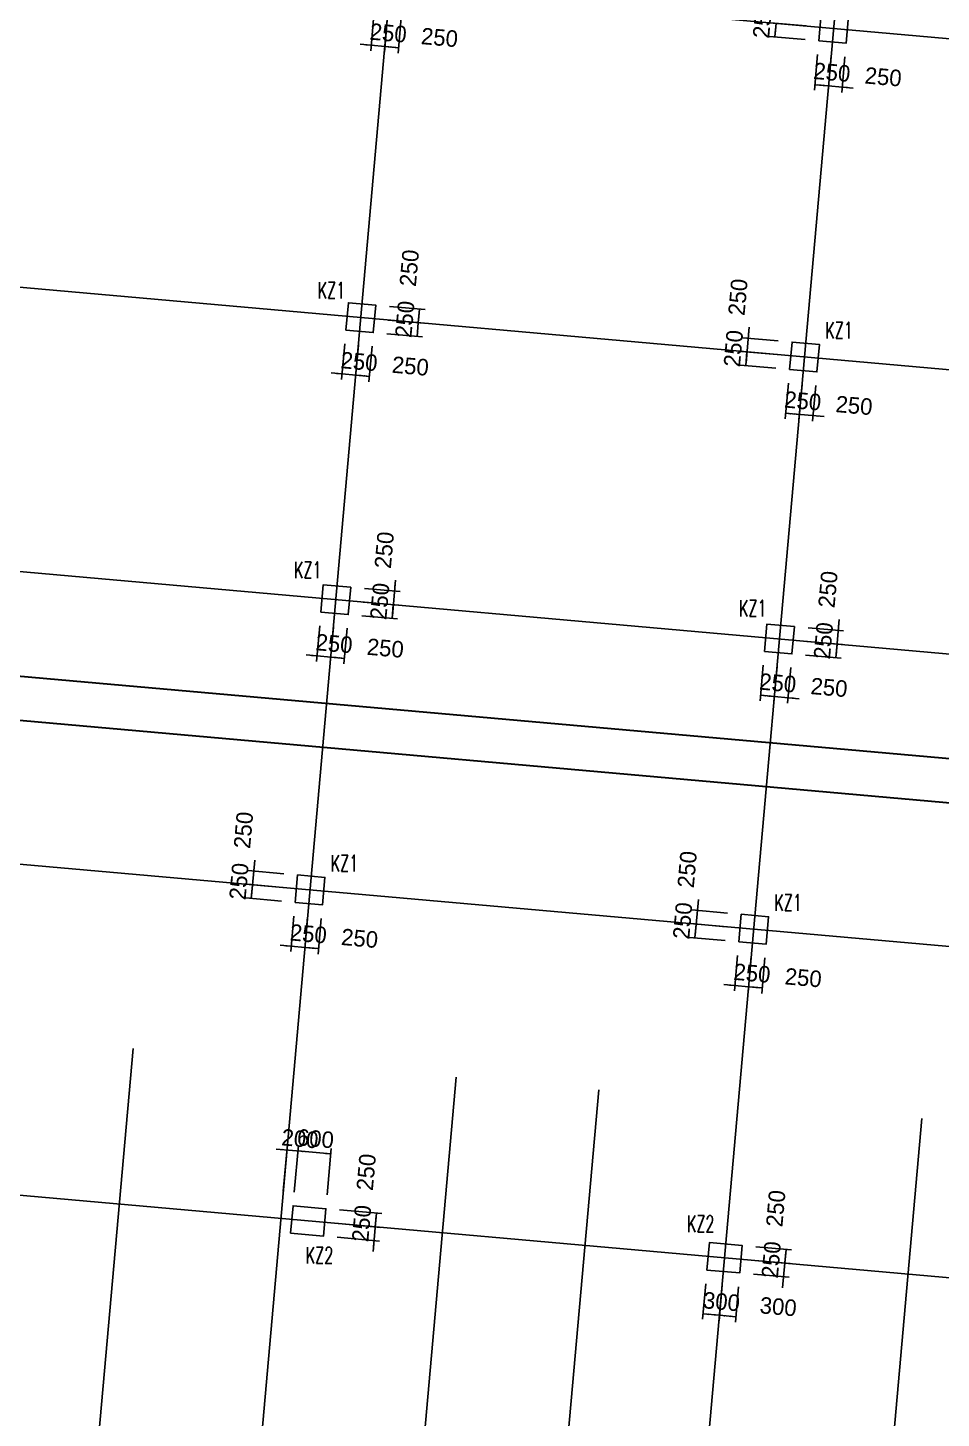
# Model space of a CAD drawing. Extents: x 387171 to 699106, y 11966 to 245688.
# Drawn here: x 605497 to 622108, y 73574 to 98863 of the extents above; entities that cross this region are included whole.
import ezdxf

# ---------------------------------------------------------------- set-up
doc = ezdxf.new("R2010")
doc.units = 0
doc.header["$LTSCALE"] = 100
doc.header["$MEASUREMENT"] = 0
for name, color, linetype in [('COLU', 7, 'Continuous'), ('DIM', 3, 'Continuous'), ('DOTE', 253, 'Continuous'), ('NUM', 7, 'Continuous')]:
    doc.layers.add(name, color=color, linetype=linetype)
doc.styles.get("Standard").update_dxf_attribs({"font": 'standard'})
doc.styles.add('tk', font='tk')
doc.dimstyles.get("Standard").update_dxf_attribs({"dimtxt": 300, "dimasz": 100, "dimexe": 100, "dimexo": 250, "dimgap": 100, "dimtad": 0, "dimtoh": 1, "dimdec": 0, "dimdsep": 46, "dimcen": 0.09, "dimclrt": 7, "dimadec": 0, "dimazin": 0, "dimtfac": 1, "dimtdec": 4, "dimtofl": 0, "dimtmove": 0, "dimatfit": 3, "dimfxl": 1, "dimtolj": 1, "dimtzin": 0, "dimarcsym": 0})

# ---------------------------------------------------------------- blocks, each defined once
blk = doc.blocks.new('*D38')
at = {"layer": 'DIM', "color": 0, "linetype": 'ByBlock', "lineweight": -2}
for p, q in [((617825, 76019), (617768, 75372)), ((618124, 75993), (618067, 75345)), ((617777, 75471), (618076, 75445))]:
    blk.add_line(p, q, dxfattribs=at)
for points in [[(617777, 75471), (617878, 75479), (617875, 75446)], [(618076, 75445), (617975, 75437), (617978, 75470)]]:
    blk.add_solid(points, dxfattribs=at)
at = {"layer": 'DIM', "color": 7, "linetype": 'Continuous', "lineweight": -2, "insert": (618113, 75693), "char_height": 300, "width": 566.67, "attachment_point": 5, "rotation": 354.9316, "style": 'tk'}
blk.add_mtext('300', dxfattribs=at)
blk = doc.blocks.new('*D4764')
at = {"layer": 'DIM', "color": 0, "linetype": 'ByBlock', "lineweight": -2}
for p, q in [((618124, 75993), (618067, 75345)), ((618423, 75966), (618366, 75319)), ((618076, 75445), (618374, 75418))]:
    blk.add_line(p, q, dxfattribs=at)
for points in [[(618076, 75445), (618177, 75453), (618174, 75420)], [(618374, 75418), (618273, 75411), (618276, 75444)]]:
    blk.add_solid(points, dxfattribs=at)
at = {"layer": 'DIM', "color": 7, "linetype": 'Continuous', "lineweight": -2, "insert": (619145, 75601), "char_height": 300, "width": 566.67, "attachment_point": 5, "rotation": 354.9316, "style": 'tk'}
blk.add_mtext('300', dxfattribs=at)
blk = doc.blocks.new('*D786')
at = {"layer": 'DIM', "color": 0, "linetype": 'ByBlock', "lineweight": -2}
for p, q in [((618716, 76442), (619364, 76385)), ((619224, 75945), (619282, 76593)), ((618694, 76193), (619342, 76136))]:
    blk.add_line(p, q, dxfattribs=at)
for points in [[(619264, 76394), (619256, 76495), (619290, 76492)], [(619242, 76145), (619250, 76044), (619217, 76046)]]:
    blk.add_solid(points, dxfattribs=at)
at = {"layer": 'DIM', "color": 7, "linetype": 'Continuous', "lineweight": -2, "insert": (619019, 76456), "char_height": 300, "width": 566.67, "attachment_point": 5, "rotation": 84.9316, "style": 'tk'}
blk.add_mtext('250', dxfattribs=at)
blk = doc.blocks.new('*D502')
at = {"layer": 'DIM', "color": 0, "linetype": 'ByBlock', "lineweight": -2}
for p, q in [((618738, 76691), (619386, 76634)), ((619264, 76394), (619286, 76643)), ((618716, 76442), (619364, 76385))]:
    blk.add_line(p, q, dxfattribs=at)
for points in [[(619286, 76643), (619294, 76542), (619261, 76545)], [(619264, 76394), (619256, 76495), (619290, 76492)]]:
    blk.add_solid(points, dxfattribs=at)
at = {"layer": 'DIM', "color": 7, "linetype": 'Continuous', "lineweight": -2, "insert": (619101, 77388), "char_height": 300, "width": 566.67, "attachment_point": 5, "rotation": 84.9316, "style": 'tk'}
blk.add_mtext('250', dxfattribs=at)
blk = doc.blocks.new('*D4616')
at = {"layer": 'DIM', "color": 0, "linetype": 'ByBlock', "lineweight": -2}
for p, q in [((618873, 87271), (618816, 86623)), ((619123, 87249), (619065, 86601)), ((618825, 86723), (619074, 86701))]:
    blk.add_line(p, q, dxfattribs=at)
for points in [[(618825, 86723), (618926, 86731), (618923, 86697)], [(619074, 86701), (618973, 86693), (618976, 86726)]]:
    blk.add_solid(points, dxfattribs=at)
at = {"layer": 'DIM', "color": 7, "linetype": 'Continuous', "lineweight": -2, "insert": (619136, 86946), "char_height": 300, "width": 566.67, "attachment_point": 5, "rotation": 354.9316, "style": 'tk'}
blk.add_mtext('250', dxfattribs=at)
blk = doc.blocks.new('*D4338')
at = {"layer": 'DIM', "color": 0, "linetype": 'ByBlock', "lineweight": -2}
for p, q in [((619123, 87249), (619065, 86601)), ((619372, 87227), (619314, 86579)), ((618875, 86718), (619522, 86661))]:
    blk.add_line(p, q, dxfattribs=at)
for points in [[(619074, 86701), (618973, 86693), (618976, 86726)], [(619323, 86679), (619424, 86686), (619421, 86653)]]:
    blk.add_solid(points, dxfattribs=at)
at = {"layer": 'DIM', "color": 7, "linetype": 'Continuous', "lineweight": -2, "insert": (620069, 86864), "char_height": 300, "width": 566.67, "attachment_point": 5, "rotation": 354.9316, "style": 'tk'}
blk.add_mtext('250', dxfattribs=at)
blk = doc.blocks.new('*D354')
at = {"layer": 'DIM', "color": 0, "linetype": 'ByBlock', "lineweight": -2}
for p, q in [((619665, 87702), (620312, 87645)), ((620191, 87405), (620213, 87654)), ((619643, 87453), (620290, 87396))]:
    blk.add_line(p, q, dxfattribs=at)
for points in [[(620191, 87405), (620183, 87506), (620216, 87503)], [(620213, 87654), (620220, 87553), (620187, 87556)]]:
    blk.add_solid(points, dxfattribs=at)
at = {"layer": 'DIM', "color": 7, "linetype": 'Continuous', "lineweight": -2, "insert": (619967, 87716), "char_height": 300, "width": 566.67, "attachment_point": 5, "rotation": 84.9316, "style": 'tk'}
blk.add_mtext('250', dxfattribs=at)
blk = doc.blocks.new('*D310')
at = {"layer": 'DIM', "color": 0, "linetype": 'ByBlock', "lineweight": -2}
for p, q in [((620195, 87455), (620252, 88102)), ((619687, 87951), (620334, 87894)), ((619665, 87702), (620312, 87645))]:
    blk.add_line(p, q, dxfattribs=at)
for points in [[(620235, 87903), (620227, 88004), (620260, 88001)], [(620213, 87654), (620220, 87553), (620187, 87556)]]:
    blk.add_solid(points, dxfattribs=at)
at = {"layer": 'DIM', "color": 7, "linetype": 'Continuous', "lineweight": -2, "insert": (620050, 88649), "char_height": 300, "width": 566.67, "attachment_point": 5, "rotation": 84.9316, "style": 'tk'}
blk.add_mtext('250', dxfattribs=at)
blk = doc.blocks.new('*D23')
at = {"layer": 'DIM', "color": 0, "linetype": 'ByBlock', "lineweight": -2}
for p, q in [((610805, 87986), (610748, 87339)), ((611054, 87964), (610997, 87317)), ((610557, 87456), (611205, 87399))]:
    blk.add_line(p, q, dxfattribs=at)
for points in [[(610757, 87438), (610656, 87431), (610658, 87464)], [(611006, 87416), (611107, 87424), (611104, 87391)]]:
    blk.add_solid(points, dxfattribs=at)
at = {"layer": 'DIM', "color": 7, "linetype": 'Continuous', "lineweight": -2, "insert": (611068, 87662), "char_height": 300, "width": 566.67, "attachment_point": 5, "rotation": 354.9316, "style": 'tk'}
blk.add_mtext('250', dxfattribs=at)
blk = doc.blocks.new('*D813')
at = {"layer": 'DIM', "color": 0, "linetype": 'ByBlock', "lineweight": -2}
for p, q in [((611054, 87964), (610997, 87317)), ((611303, 87942), (611246, 87295)), ((611006, 87416), (611255, 87394))]:
    blk.add_line(p, q, dxfattribs=at)
for points in [[(611006, 87416), (611107, 87424), (611104, 87391)], [(611255, 87394), (611154, 87387), (611156, 87420)]]:
    blk.add_solid(points, dxfattribs=at)
at = {"layer": 'DIM', "color": 7, "linetype": 'Continuous', "lineweight": -2, "insert": (612000, 87579), "char_height": 300, "width": 566.67, "attachment_point": 5, "rotation": 354.9316, "style": 'tk'}
blk.add_mtext('250', dxfattribs=at)
blk = doc.blocks.new('*D530')
at = {"layer": 'DIM', "color": 0, "linetype": 'ByBlock', "lineweight": -2}
for p, q in [((611596, 88418), (612244, 88361)), ((612122, 88120), (612144, 88369)), ((611574, 88169), (612222, 88112))]:
    blk.add_line(p, q, dxfattribs=at)
for points in [[(612144, 88369), (612152, 88268), (612119, 88271)], [(612122, 88120), (612114, 88222), (612148, 88219)]]:
    blk.add_solid(points, dxfattribs=at)
at = {"layer": 'DIM', "color": 7, "linetype": 'Continuous', "lineweight": -2, "insert": (611899, 88432), "char_height": 300, "width": 566.67, "attachment_point": 5, "rotation": 84.9316, "style": 'tk'}
blk.add_mtext('250', dxfattribs=at)
blk = doc.blocks.new('*D1688')
at = {"layer": 'DIM', "color": 0, "linetype": 'ByBlock', "lineweight": -2}
for p, q in [((612127, 88170), (612184, 88818)), ((611618, 88667), (612266, 88610)), ((611596, 88418), (612244, 88361))]:
    blk.add_line(p, q, dxfattribs=at)
for points in [[(612166, 88618), (612159, 88720), (612192, 88717)], [(612144, 88369), (612152, 88268), (612119, 88271)]]:
    blk.add_solid(points, dxfattribs=at)
at = {"layer": 'DIM', "color": 7, "linetype": 'Continuous', "lineweight": -2, "insert": (611981, 89364), "char_height": 300, "width": 566.67, "attachment_point": 5, "rotation": 84.9316, "style": 'tk'}
blk.add_mtext('250', dxfattribs=at)
blk = doc.blocks.new('*D2428')
at = {"layer": 'DIM', "color": 0, "linetype": 'ByBlock', "lineweight": -2}
for p, q in [((610343, 77687), (610417, 78533)), ((610409, 78434), (611006, 78381)), ((610941, 77634), (611015, 78481))]:
    blk.add_line(p, q, dxfattribs=at)
for points in [[(610409, 78434), (610510, 78441), (610507, 78408)], [(611006, 78381), (610905, 78373), (610908, 78407)]]:
    blk.add_solid(points, dxfattribs=at)
at = {"layer": 'DIM', "color": 7, "linetype": 'Continuous', "lineweight": -2, "insert": (610729, 78657), "char_height": 300, "width": 556.67, "attachment_point": 5, "rotation": 355, "style": 'tk'}
blk.add_mtext('600', dxfattribs=at)
blk = doc.blocks.new('*D3507')
at = {"layer": 'DIM', "color": 0, "linetype": 'ByBlock', "lineweight": -2}
for p, q in [((619859, 98377), (619801, 97730)), ((620108, 98355), (620050, 97708)), ((619810, 97829), (620059, 97807))]:
    blk.add_line(p, q, dxfattribs=at)
for points in [[(619810, 97829), (619911, 97837), (619908, 97804)], [(620059, 97807), (619958, 97799), (619961, 97833)]]:
    blk.add_solid(points, dxfattribs=at)
at = {"layer": 'DIM', "color": 7, "linetype": 'Continuous', "lineweight": -2, "insert": (620121, 98053), "char_height": 300, "width": 566.67, "attachment_point": 5, "rotation": 354.9316, "style": 'tk'}
blk.add_mtext('250', dxfattribs=at)
blk = doc.blocks.new('*D3178')
at = {"layer": 'DIM', "color": 0, "linetype": 'ByBlock', "lineweight": -2}
for p, q in [((620108, 98355), (620050, 97708)), ((620357, 98333), (620299, 97685)), ((619860, 97825), (620507, 97767))]:
    blk.add_line(p, q, dxfattribs=at)
for points in [[(620059, 97807), (619958, 97799), (619961, 97833)], [(620308, 97785), (620409, 97793), (620406, 97760)]]:
    blk.add_solid(points, dxfattribs=at)
at = {"layer": 'DIM', "color": 7, "linetype": 'Continuous', "lineweight": -2, "insert": (621054, 97970), "char_height": 300, "width": 566.67, "attachment_point": 5, "rotation": 354.9316, "style": 'tk'}
blk.add_mtext('250', dxfattribs=at)
blk = doc.blocks.new('*D4199')
at = {"layer": 'DIM', "color": 0, "linetype": 'ByBlock', "lineweight": -2}
for p, q in [((619654, 98897), (619006, 98955)), ((619084, 98697), (619106, 98946)), ((619632, 98648), (618984, 98706))]:
    blk.add_line(p, q, dxfattribs=at)
for points in [[(619106, 98946), (619114, 98845), (619080, 98848)], [(619084, 98697), (619076, 98798), (619109, 98795)]]:
    blk.add_solid(points, dxfattribs=at)
at = {"layer": 'DIM', "color": 7, "linetype": 'Continuous', "lineweight": -2, "insert": (618860, 99008), "char_height": 300, "width": 566.67, "attachment_point": 5, "rotation": 84.9316, "style": 'tk'}
blk.add_mtext('250', dxfattribs=at)
blk = doc.blocks.new('*D4735')
at = {"layer": 'DIM', "color": 0, "linetype": 'ByBlock', "lineweight": -2}
for p, q in [((611790, 99093), (611733, 98445)), ((612039, 99071), (611982, 98423)), ((611542, 98563), (612190, 98505))]:
    blk.add_line(p, q, dxfattribs=at)
for points in [[(611742, 98545), (611641, 98537), (611643, 98570)], [(611991, 98523), (612092, 98530), (612089, 98497)]]:
    blk.add_solid(points, dxfattribs=at)
at = {"layer": 'DIM', "color": 7, "linetype": 'Continuous', "lineweight": -2, "insert": (612053, 98768), "char_height": 300, "width": 566.67, "attachment_point": 5, "rotation": 354.9316, "style": 'tk'}
blk.add_mtext('250', dxfattribs=at)
blk = doc.blocks.new('*D4694')
at = {"layer": 'DIM', "color": 0, "linetype": 'ByBlock', "lineweight": -2}
for p, q in [((612039, 99071), (611982, 98423)), ((612288, 99049), (612231, 98401)), ((611991, 98523), (612240, 98501))]:
    blk.add_line(p, q, dxfattribs=at)
for points in [[(611991, 98523), (612092, 98530), (612089, 98497)], [(612240, 98501), (612139, 98493), (612142, 98526)]]:
    blk.add_solid(points, dxfattribs=at)
at = {"layer": 'DIM', "color": 7, "linetype": 'Continuous', "lineweight": -2, "insert": (612985, 98686), "char_height": 300, "width": 566.67, "attachment_point": 5, "rotation": 354.9316, "style": 'tk'}
blk.add_mtext('250', dxfattribs=at)
blk = doc.blocks.new('*D4541')
at = {"layer": 'DIM', "color": 0, "linetype": 'ByBlock', "lineweight": -2}
for p, q in [((618616, 93418), (618558, 92770)), ((619146, 93170), (618498, 93227)), ((619124, 92921), (618476, 92978))]:
    blk.add_line(p, q, dxfattribs=at)
for points in [[(618598, 93218), (618590, 93319), (618623, 93316)], [(618576, 92969), (618584, 92868), (618550, 92871)]]:
    blk.add_solid(points, dxfattribs=at)
at = {"layer": 'DIM', "color": 7, "linetype": 'Continuous', "lineweight": -2, "insert": (618413, 93964), "char_height": 300, "width": 566.67, "attachment_point": 5, "rotation": 84.9316, "style": 'tk'}
blk.add_mtext('250', dxfattribs=at)
blk = doc.blocks.new('*D4473')
at = {"layer": 'DIM', "color": 0, "linetype": 'ByBlock', "lineweight": -2}
for p, q in [((619124, 92921), (618476, 92978)), ((618576, 92969), (618554, 92720)), ((619102, 92672), (618454, 92729))]:
    blk.add_line(p, q, dxfattribs=at)
for points in [[(618554, 92720), (618546, 92821), (618579, 92818)], [(618576, 92969), (618584, 92868), (618550, 92871)]]:
    blk.add_solid(points, dxfattribs=at)
at = {"layer": 'DIM', "color": 7, "linetype": 'Continuous', "lineweight": -2, "insert": (618330, 93031), "char_height": 300, "width": 566.67, "attachment_point": 5, "rotation": 84.9316, "style": 'tk'}
blk.add_mtext('250', dxfattribs=at)
blk = doc.blocks.new('*D508')
at = {"layer": 'DIM', "color": 0, "linetype": 'ByBlock', "lineweight": -2}
for p, q in [((619328, 92401), (619271, 91753)), ((619577, 92378), (619520, 91731)), ((619280, 91853), (619529, 91831))]:
    blk.add_line(p, q, dxfattribs=at)
for points in [[(619280, 91853), (619381, 91860), (619378, 91827)], [(619529, 91831), (619428, 91823), (619431, 91856)]]:
    blk.add_solid(points, dxfattribs=at)
at = {"layer": 'DIM', "color": 7, "linetype": 'Continuous', "lineweight": -2, "insert": (619591, 92076), "char_height": 300, "width": 566.67, "attachment_point": 5, "rotation": 354.9316, "style": 'tk'}
blk.add_mtext('250', dxfattribs=at)
blk = doc.blocks.new('*D227')
at = {"layer": 'DIM', "color": 0, "linetype": 'ByBlock', "lineweight": -2}
for p, q in [((619577, 92378), (619520, 91731)), ((619827, 92356), (619769, 91709)), ((619330, 91848), (619977, 91791))]:
    blk.add_line(p, q, dxfattribs=at)
for points in [[(619529, 91831), (619428, 91823), (619431, 91856)], [(619778, 91809), (619879, 91816), (619876, 91783)]]:
    blk.add_solid(points, dxfattribs=at)
at = {"layer": 'DIM', "color": 7, "linetype": 'Continuous', "lineweight": -2, "insert": (620524, 91993), "char_height": 300, "width": 566.67, "attachment_point": 5, "rotation": 354.9316, "style": 'tk'}
blk.add_mtext('250', dxfattribs=at)
blk = doc.blocks.new('*D1328')
at = {"layer": 'DIM', "color": 0, "linetype": 'ByBlock', "lineweight": -2}
for p, q in [((611260, 93116), (611203, 92469)), ((611509, 93094), (611452, 92447)), ((611012, 92586), (611660, 92529))]:
    blk.add_line(p, q, dxfattribs=at)
for points in [[(611212, 92568), (611110, 92561), (611113, 92594)], [(611461, 92546), (611562, 92554), (611559, 92521)]]:
    blk.add_solid(points, dxfattribs=at)
at = {"layer": 'DIM', "color": 7, "linetype": 'Continuous', "lineweight": -2, "insert": (611523, 92792), "char_height": 300, "width": 566.67, "attachment_point": 5, "rotation": 354.9316, "style": 'tk'}
blk.add_mtext('250', dxfattribs=at)
blk = doc.blocks.new('*D975')
at = {"layer": 'DIM', "color": 0, "linetype": 'ByBlock', "lineweight": -2}
for p, q in [((611509, 93094), (611452, 92447)), ((611758, 93072), (611701, 92425)), ((611461, 92546), (611710, 92524))]:
    blk.add_line(p, q, dxfattribs=at)
for points in [[(611461, 92546), (611562, 92554), (611559, 92521)], [(611710, 92524), (611609, 92516), (611611, 92550)]]:
    blk.add_solid(points, dxfattribs=at)
at = {"layer": 'DIM', "color": 7, "linetype": 'Continuous', "lineweight": -2, "insert": (612455, 92709), "char_height": 300, "width": 566.67, "attachment_point": 5, "rotation": 354.9316, "style": 'tk'}
blk.add_mtext('250', dxfattribs=at)
blk = doc.blocks.new('*D1869')
at = {"layer": 'DIM', "color": 0, "linetype": 'ByBlock', "lineweight": -2}
for p, q in [((612051, 93548), (612699, 93491)), ((612577, 93250), (612599, 93499)), ((612029, 93299), (612677, 93241))]:
    blk.add_line(p, q, dxfattribs=at)
for points in [[(612577, 93250), (612569, 93351), (612603, 93348)], [(612599, 93499), (612607, 93398), (612574, 93401)]]:
    blk.add_solid(points, dxfattribs=at)
at = {"layer": 'DIM', "color": 7, "linetype": 'Continuous', "lineweight": -2, "insert": (612354, 93562), "char_height": 300, "width": 566.67, "attachment_point": 5, "rotation": 84.9316, "style": 'tk'}
blk.add_mtext('250', dxfattribs=at)
blk = doc.blocks.new('*D1781')
at = {"layer": 'DIM', "color": 0, "linetype": 'ByBlock', "lineweight": -2}
for p, q in [((612073, 93797), (612721, 93740)), ((612599, 93499), (612621, 93748)), ((612051, 93548), (612699, 93491))]:
    blk.add_line(p, q, dxfattribs=at)
for points in [[(612599, 93499), (612591, 93600), (612625, 93597)], [(612621, 93748), (612629, 93647), (612596, 93650)]]:
    blk.add_solid(points, dxfattribs=at)
at = {"layer": 'DIM', "color": 7, "linetype": 'Continuous', "lineweight": -2, "insert": (612436, 94494), "char_height": 300, "width": 566.67, "attachment_point": 5, "rotation": 84.9316, "style": 'tk'}
blk.add_mtext('250', dxfattribs=at)
blk = doc.blocks.new('*D3944')
at = {"layer": 'DIM', "color": 0, "linetype": 'ByBlock', "lineweight": -2}
for p, q in [((617692, 83008), (617635, 82361)), ((618223, 82761), (617575, 82818)), ((618200, 82512), (617553, 82569))]:
    blk.add_line(p, q, dxfattribs=at)
for points in [[(617675, 82809), (617667, 82910), (617700, 82907)], [(617653, 82560), (617660, 82459), (617627, 82462)]]:
    blk.add_solid(points, dxfattribs=at)
at = {"layer": 'DIM', "color": 7, "linetype": 'Continuous', "lineweight": -2, "insert": (617490, 83555), "char_height": 300, "width": 566.67, "attachment_point": 5, "rotation": 84.9316, "style": 'tk'}
blk.add_mtext('250', dxfattribs=at)
blk = doc.blocks.new('*D40')
at = {"layer": 'DIM', "color": 0, "linetype": 'ByBlock', "lineweight": -2}
for p, q in [((618200, 82512), (617553, 82569)), ((617653, 82560), (617630, 82311)), ((618178, 82263), (617531, 82320))]:
    blk.add_line(p, q, dxfattribs=at)
for points in [[(617653, 82560), (617660, 82459), (617627, 82462)], [(617630, 82311), (617623, 82412), (617656, 82409)]]:
    blk.add_solid(points, dxfattribs=at)
at = {"layer": 'DIM', "color": 7, "linetype": 'Continuous', "lineweight": -2, "insert": (617407, 82622), "char_height": 300, "width": 566.67, "attachment_point": 5, "rotation": 84.9316, "style": 'tk'}
blk.add_mtext('250', dxfattribs=at)
blk = doc.blocks.new('*D4539')
at = {"layer": 'DIM', "color": 0, "linetype": 'ByBlock', "lineweight": -2}
for p, q in [((618405, 81991), (618348, 81344)), ((618654, 81969), (618597, 81322)), ((618157, 81461), (618805, 81404))]:
    blk.add_line(p, q, dxfattribs=at)
for points in [[(618357, 81444), (618256, 81436), (618259, 81469)], [(618606, 81421), (618707, 81429), (618704, 81396)]]:
    blk.add_solid(points, dxfattribs=at)
at = {"layer": 'DIM', "color": 7, "linetype": 'Continuous', "lineweight": -2, "insert": (618668, 81667), "char_height": 300, "width": 566.67, "attachment_point": 5, "rotation": 354.9316, "style": 'tk'}
blk.add_mtext('250', dxfattribs=at)
blk = doc.blocks.new('*D4407')
at = {"layer": 'DIM', "color": 0, "linetype": 'ByBlock', "lineweight": -2}
for p, q in [((618654, 81969), (618597, 81322)), ((618903, 81947), (618846, 81300)), ((618606, 81421), (618855, 81399))]:
    blk.add_line(p, q, dxfattribs=at)
for points in [[(618606, 81421), (618707, 81429), (618704, 81396)], [(618855, 81399), (618754, 81392), (618757, 81425)]]:
    blk.add_solid(points, dxfattribs=at)
at = {"layer": 'DIM', "color": 7, "linetype": 'Continuous', "lineweight": -2, "insert": (619600, 81584), "char_height": 300, "width": 566.67, "attachment_point": 5, "rotation": 354.9316, "style": 'tk'}
blk.add_mtext('250', dxfattribs=at)
blk = doc.blocks.new('*D569')
at = {"layer": 'DIM', "color": 0, "linetype": 'ByBlock', "lineweight": -2}
for p, q in [((609624, 83724), (609567, 83077)), ((610154, 83476), (609507, 83534)), ((610132, 83227), (609485, 83285))]:
    blk.add_line(p, q, dxfattribs=at)
for points in [[(609606, 83525), (609599, 83626), (609632, 83623)], [(609584, 83276), (609592, 83175), (609559, 83178)]]:
    blk.add_solid(points, dxfattribs=at)
at = {"layer": 'DIM', "color": 7, "linetype": 'Continuous', "lineweight": -2, "insert": (609421, 84270), "char_height": 300, "width": 566.67, "attachment_point": 5, "rotation": 84.9316, "style": 'tk'}
blk.add_mtext('250', dxfattribs=at)
blk = doc.blocks.new('*D223')
at = {"layer": 'DIM', "color": 0, "linetype": 'ByBlock', "lineweight": -2}
for p, q in [((610132, 83227), (609485, 83285)), ((609584, 83276), (609562, 83027)), ((610110, 82978), (609463, 83036))]:
    blk.add_line(p, q, dxfattribs=at)
for points in [[(609584, 83276), (609592, 83175), (609559, 83178)], [(609562, 83027), (609554, 83128), (609588, 83125)]]:
    blk.add_solid(points, dxfattribs=at)
at = {"layer": 'DIM', "color": 7, "linetype": 'Continuous', "lineweight": -2, "insert": (609339, 83338), "char_height": 300, "width": 566.67, "attachment_point": 5, "rotation": 84.9316, "style": 'tk'}
blk.add_mtext('250', dxfattribs=at)
blk = doc.blocks.new('*D1326')
at = {"layer": 'DIM', "color": 0, "linetype": 'ByBlock', "lineweight": -2}
for p, q in [((610337, 82707), (610280, 82060)), ((610586, 82685), (610529, 82037)), ((610089, 82177), (610737, 82119))]:
    blk.add_line(p, q, dxfattribs=at)
for points in [[(610288, 82159), (610187, 82151), (610190, 82185)], [(610537, 82137), (610638, 82145), (610636, 82112)]]:
    blk.add_solid(points, dxfattribs=at)
at = {"layer": 'DIM', "color": 7, "linetype": 'Continuous', "lineweight": -2, "insert": (610600, 82383), "char_height": 300, "width": 566.67, "attachment_point": 5, "rotation": 354.9316, "style": 'tk'}
blk.add_mtext('250', dxfattribs=at)
blk = doc.blocks.new('*D1040')
at = {"layer": 'DIM', "color": 0, "linetype": 'ByBlock', "lineweight": -2}
for p, q in [((610586, 82685), (610529, 82037)), ((610835, 82663), (610778, 82015)), ((610537, 82137), (610786, 82115))]:
    blk.add_line(p, q, dxfattribs=at)
for points in [[(610537, 82137), (610638, 82145), (610636, 82112)], [(610786, 82115), (610685, 82107), (610688, 82140)]]:
    blk.add_solid(points, dxfattribs=at)
at = {"layer": 'DIM', "color": 7, "linetype": 'Continuous', "lineweight": -2, "insert": (611532, 82300), "char_height": 300, "width": 566.67, "attachment_point": 5, "rotation": 354.9316, "style": 'tk'}
blk.add_mtext('250', dxfattribs=at)
blk = doc.blocks.new('*D2921')
at = {"layer": 'DIM', "color": 0, "linetype": 'ByBlock', "lineweight": -2}
for p, q in [((611776, 76606), (611833, 77254)), ((611146, 77114), (611915, 77045)), ((611124, 76865), (611893, 76796))]:
    blk.add_line(p, q, dxfattribs=at)
for points in [[(611815, 77054), (611808, 77155), (611841, 77152)], [(611793, 76805), (611801, 76704), (611768, 76707)]]:
    blk.add_solid(points, dxfattribs=at)
at = {"layer": 'DIM', "color": 7, "linetype": 'Continuous', "lineweight": -2, "insert": (611570, 77116), "char_height": 300, "width": 566.67, "attachment_point": 5, "rotation": 84.9316, "style": 'tk'}
blk.add_mtext('250', dxfattribs=at)
blk = doc.blocks.new('*D1663')
at = {"layer": 'DIM', "color": 0, "linetype": 'ByBlock', "lineweight": -2}
for p, q in [((611168, 77363), (611937, 77294)), ((611815, 77054), (611837, 77303)), ((611146, 77114), (611915, 77045))]:
    blk.add_line(p, q, dxfattribs=at)
for points in [[(611815, 77054), (611808, 77155), (611841, 77152)], [(611837, 77303), (611845, 77202), (611812, 77205)]]:
    blk.add_solid(points, dxfattribs=at)
at = {"layer": 'DIM', "color": 7, "linetype": 'Continuous', "lineweight": -2, "insert": (611653, 78049), "char_height": 300, "width": 566.67, "attachment_point": 5, "rotation": 84.9316, "style": 'tk'}
blk.add_mtext('250', dxfattribs=at)
blk = doc.blocks.new('*D2656')
at = {"layer": 'DIM', "color": 0, "linetype": 'ByBlock', "lineweight": -2}
for p, q in [((610609, 78416), (610011, 78469)), ((610144, 77704), (610219, 78551)), ((610343, 77687), (610419, 78533))]:
    blk.add_line(p, q, dxfattribs=at)
for points in [[(610210, 78451), (610109, 78444), (610112, 78477)], [(610410, 78434), (610511, 78442), (610508, 78408)]]:
    blk.add_solid(points, dxfattribs=at)
at = {"layer": 'DIM', "color": 7, "linetype": 'Continuous', "lineweight": -2, "insert": (610447, 78656), "char_height": 300, "width": 566.67, "attachment_point": 5, "rotation": 354.9316, "style": 'tk'}
blk.add_mtext('200', dxfattribs=at)
blk = doc.blocks.new('后浇带现场')
at = {"color": 6, "lineweight": 30}
for points in [[(812307, 611982), (780627, 614792)], [(812236, 611185), (780557, 613995)]]:
    blk.add_lwpolyline(points, dxfattribs=at)

msp = doc.modelspace()

# ---------------------------------------------------------------- linework, layer by layer
at = {"layer": 'COLU'}
for points in [[(619880.6, 98626.1), (620378.7, 98581.9), (620422.8, 99080), (619924.8, 99124.2)], [(611282.2, 93365.2), (611780.3, 93321), (611824.4, 93819), (611326.4, 93863.2)], [(619350.6, 92649.6), (619848.6, 92605.4), (619892.8, 93103.4), (619394.7, 93147.6)], [(610827.3, 88235.3), (611325.3, 88191.1), (611369.5, 88689.2), (610871.4, 88733.3)], [(618895.6, 87519.7), (619393.6, 87475.5), (619437.8, 87973.6), (618939.8, 88017.8)], [(610359, 82956), (610857.1, 82911.9), (610901.2, 83409.9), (610403.2, 83454.1)], [(618427.4, 82240.4), (618925.4, 82196.3), (618969.6, 82694.3), (618471.5, 82738.5)], [(610277.2, 76939.7), (610874.9, 76886.7), (610919, 77384.8), (610321.4, 77437.8)], [(617847.5, 76268.3), (618445.1, 76215.3), (618489.3, 76713.4), (617891.7, 76766.4)]]:
    msp.add_lwpolyline(points, close=True, dxfattribs=at)
at = {"layer": 'DOTE'}
for p, q in [((612569.3, 105047.1), (607133.4, 43756.3)), ((620637.6, 104331.5), (615201.7, 43040.7)), ((666469.9, 94745), (595896.9, 101004.2)), ((665939.9, 88768.5), (595366.9, 95027.7)), ((665484.9, 83638.6), (587740.1, 90533.9)), ((665016.7, 78359.4), (587271.8, 85254.6)), ((607412.5, 80295.8), (606242.8, 67107.7)), ((613289.4, 79774.6), (612119.8, 66586.5)), ((615879.3, 79544.9), (614709.6, 66356.8)), ((586343.3, 79313.4), (664486.6, 72382.8)), ((621756.2, 79023.7), (620586.5, 65835.5))]:
    msp.add_line(p, q, dxfattribs=at)

# ---------------------------------------------------------------- block references
at = {"color": 3, "lineweight": 30}
msp.add_blockref('后浇带现场', (-182998.7, -527042.1), dxfattribs=at)

# ---------------------------------------------------------------- texts
at = {"layer": 'NUM', "color": 200, "width": 0.7}
for s, p in [('KZ1', (610770.5, 93936.8)), ('KZ1', (619998.8, 93209.5)), ('KZ1', (610338.6, 88852)), ('KZ1', (618428.9, 88154.6)), ('KZ1', (611007.3, 83516)), ('KZ1', (619075.6, 82800.4)), ('KZ2', (617484.3, 76958.2)), ('KZ2', (610552.2, 76386.3))]:
    msp.add_text(s, height=300, dxfattribs=at).set_placement(p)

# ---------------------------------------------------------------- dimensions: what is measured, and where the dimension line sits
at = {"layer": 'DIM', "color": 200}
for p1, p2, distance, picture, middle in [((611812.3, 99341.7), (612061.3, 99319.6), -800, '*D4735', (611546.5, 98813.1)), ((612061.3, 99319.6), (612310.3, 99297.5), -800, '*D4694', (612479, 98730.4)), ((619880.6, 98626.1), (619902.7, 98875.1), 800, '*D4199', (618815.5, 98501.7)), ((619880.6, 98626.1), (620129.6, 98604), -800, '*D3507', (619614.8, 98097.5)), ((620129.6, 98604), (620378.7, 98581.9), -800, '*D3178', (620547.3, 98014.8)), ((611802.4, 93570), (611824.4, 93819), -800, '*D1781', (612391.6, 93987.7)), ((619394.7, 93147.6), (619372.6, 92898.6), -800, '*D4541', (618368.1, 93457.6)), ((611780.3, 93321), (611802.4, 93570), -800, '*D1869', (612308.9, 93055.2)), ((611282.2, 93365.2), (611531.3, 93343.1), -800, '*D1328', (611016.4, 92836.6)), ((611531.3, 93343.1), (611780.3, 93321), -800, '*D975', (611948.9, 92753.9)), ((619372.6, 92898.6), (619350.6, 92649.6), -800, '*D4473', (618285.4, 92525.1)), ((619350.6, 92649.6), (619599.6, 92627.5), -800, '*D508', (619084.7, 92121)), ((619599.6, 92627.5), (619848.6, 92605.4), -800, '*D227', (620017.2, 92038.3)), ((611347.4, 88440.2), (611369.5, 88689.2), -800, '*D1688', (611936.6, 88857.8)), ((619415.7, 87724.6), (619437.8, 87973.6), -800, '*D310', (620004.9, 88142.2)), ((611325.3, 88191.1), (611347.4, 88440.2), -800, '*D530', (611853.9, 87925.3)), ((610827.3, 88235.3), (611076.3, 88213.2), -800, '*D23', (610561.4, 87706.7)), ((611076.3, 88213.2), (611325.3, 88191.1), -800, '*D813', (611493.9, 87624)), ((619393.6, 87475.5), (619415.7, 87724.6), -800, '*D354', (619922.2, 87209.7)), ((618895.6, 87519.7), (619144.6, 87497.6), -800, '*D4616', (618629.8, 86991.1)), ((619144.6, 87497.6), (619393.6, 87475.5), -800, '*D4338', (619562.3, 86908.4)), ((610403.2, 83454.1), (610381.1, 83205), -800, '*D569', (609376.6, 83764.1)), ((618471.5, 82738.5), (618449.4, 82489.5), -800, '*D3944', (617444.9, 83048.5)), ((610381.1, 83205), (610359, 82956), -800, '*D223', (609293.9, 82831.6)), ((610359, 82956), (610608.1, 82933.9), -800, '*D1326', (610093.2, 82427.4)), ((610608.1, 82933.9), (610857.1, 82911.9), -800, '*D1040', (611025.7, 82344.7)), ((618449.4, 82489.5), (618427.4, 82240.4), -800, '*D40', (617362.2, 82116)), ((618427.4, 82240.4), (618676.4, 82218.3), -800, '*D4539', (618161.5, 81711.9)), ((618676.4, 82218.3), (618925.4, 82196.3), -800, '*D4407', (619094, 81629.1)), ((610321.4, 77437.8), (610122.2, 77455.4), -999.9, '*D2656', (609965.9, 78698.6)), ((618467.2, 76464.3), (618489.3, 76713.4), -800, '*D502', (619056.4, 76882)), ((610874.9, 76886.7), (610897, 77135.7), -922, '*D2921', (611525, 76610.1)), ((618445.1, 76215.3), (618467.2, 76464.3), -800, '*D786', (618973.7, 75949.5)), ((617847.5, 76268.3), (618146.3, 76241.8), -800, '*D38', (617581.7, 75739.7)), ((618146.3, 76241.8), (618445.1, 76215.3), -800, '*D4764', (618613.8, 75648.2))]:
    dim = msp.add_aligned_dim(p1=p1, p2=p2, distance=distance, dimstyle='Standard', dxfattribs=at)
    dim.commit()
    dim.dimension.update_dxf_attribs({"geometry": picture, "text_midpoint": middle})
for base, p1, angle, picture, middle in [((611006.2, 78381.3), (610321.4, 77437.8), 355, '*D2428', (610729.2, 78656.5)), ((611837.5, 77303.3), (610897, 77135.7), 264.93165, '*D1663', (611607.7, 77542.6))]:
    dim = msp.add_linear_dim(base=base, p1=p1, p2=(610919, 77384.8), angle=angle, dimstyle='Standard', dxfattribs=at)
    dim.commit()
    dim.dimension.update_dxf_attribs({"geometry": picture, "text_midpoint": middle})

doc.saveas('drawing.dxf')
